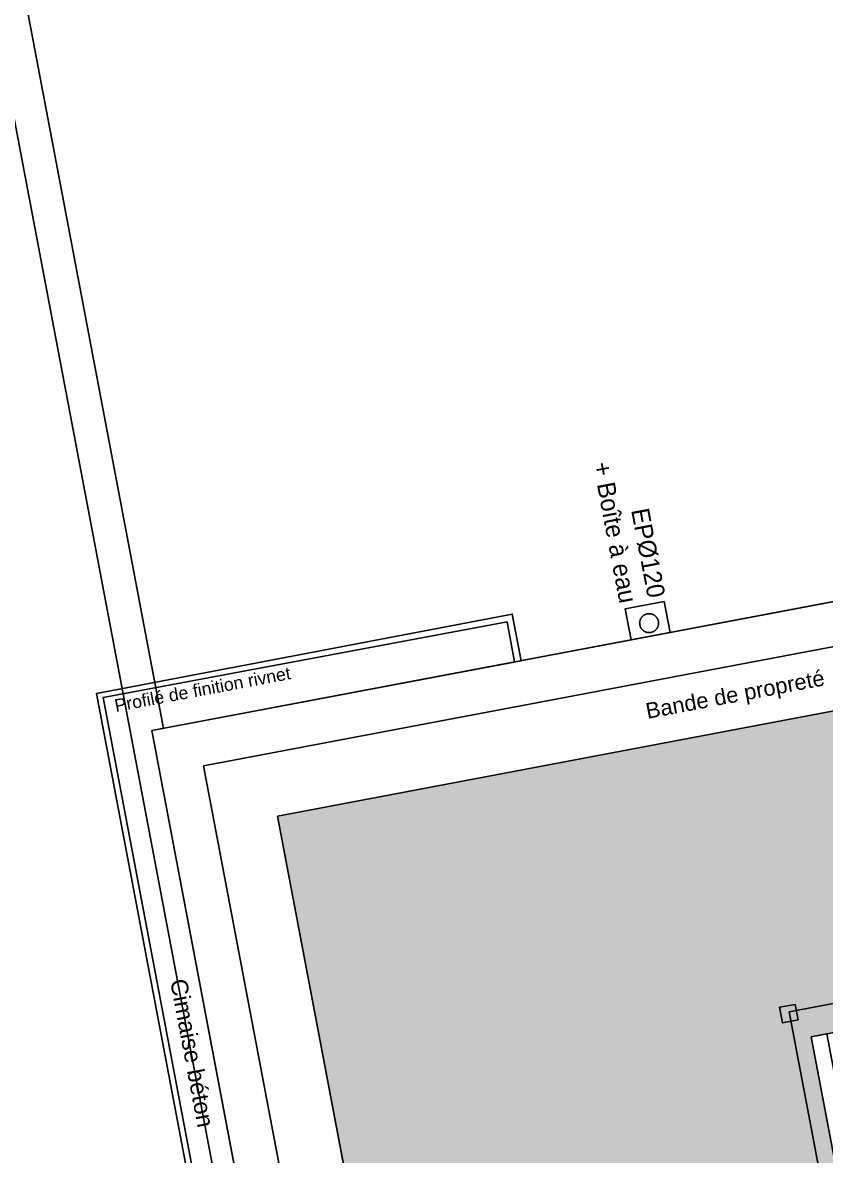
# Model space of a CAD drawing. Header units: centimetres. Extents: x 187368 to 251255, y -383447 to -322514.
# Drawn here: x 214397 to 219470, y -346085 to -338922 of the extents above; entities that cross this region are included whole.
import ezdxf

# ---------------------------------------------------------------- set-up
doc = ezdxf.new("R2010")
doc.units = ezdxf.units.CM
doc.layers.get('0').update_dxf_attribs({"color": 252})
doc.layers.add('3-BAT C-Niveau 2', color=252, linetype='Continuous')
doc.layers.add('prlm-ZEROPLOT', color=254, linetype='Continuous', plot=False)
doc.styles.add('Futura Std Book', font='')
doc.styles.add('Geneva', font='arial.ttf')
doc.styles.add('Helvetica', font='arial.ttf')
doc.styles.get('Futura Std Book').set_extended_font_data('Futura Std Book')

# ---------------------------------------------------------------- blocks, each defined once
blk = doc.blocks.new('Groupe-8-1')
at = {"linetype": 'Continuous'}
for p, q in [((14665.18, -44984.62), (14835.52, -45884.08)), ((14943.98, -46569.64), (14648.45, -45009.16))]:
    blk.add_line(p, q, dxfattribs=at)
blk = doc.blocks.new('Groupe-228-1')
at = {"linetype": 'Continuous', "flags": 128}
blk.add_lwpolyline([(15268.74, -46262.34), (15231.06, -46063.38), (16039.69, -45910.24), (16236.11, -46944.76), (15278.14, -47126.18), (15195.34, -46691.65)], dxfattribs=at)
blk.add_lwpolyline([(15234.74, -46058.61), (15236.6, -46068.43), (15226.77, -46070.3), (15224.91, -46060.47)], close=True, dxfattribs=at)
blk = doc.blocks.new('Groupe-247-1')
at = {"linetype": 'Continuous'}
blk.add_open_spline([(15146.43, -45822.02), (15147.63, -45820.96), (15148.65, -45817.92), (15148.01, -45814.78), (15145.88, -45812.38), (15142.84, -45811.37), (15139.7, -45812.01), (15137.31, -45814.13), (15136.29, -45817.17), (15136.93, -45820.31), (15139.06, -45822.71), (15142.1, -45823.72), (15145.23, -45823.08), (15146.43, -45822.02)], degree=2, dxfattribs=at)
blk = doc.blocks.new('Groupe-248-1')
at = {"linetype": 'Continuous', "flags": 128}
blk.add_lwpolyline([(15151.95, -45803.83), (15155.67, -45823.45), (15131.11, -45828.1), (15127.39, -45808.48)], close=True, dxfattribs=at)
blk.add_blockref('Groupe-247-1', (0, 0))
at = {"insert": (15152.83, -45800.19), "char_height": 11.3275, "attachment_point": 3, "rotation": 280.72359, "line_spacing_factor": 0.962448, "style": 'Futura Std Book'}
blk.add_mtext('EPØ120\\P+ Boîte à eau', dxfattribs=at)

msp = doc.modelspace()

# ---------------------------------------------------------------- hatches: boundary and pattern name
at = {"layer": '3-BAT C-Niveau 2', "linetype": 'Continuous', "lineweight": 18}
h = msp.add_hatch(dxfattribs=at)
h.set_pattern_fill('TOITURE TERRASSE', color=256, scale=10, style=0, pattern_type=2)
h.set_pattern_definition([(348.838657137, (264632939.5, 71214998.92), (89.223062904, 83.81872092), [5, -302.6575])])
h.paths.add_polyline_path([(231867.9, -355378.8), (229227.6, -341436.5), (216007.9, -343940.1), (216936.8, -348844.9), (219937.8, -348276), (219380.8, -345334.7), (227175.3, -343858.4), (229068, -353852.6), (219820.5, -355604.5), (219010.4, -351327), (217462.4, -351620.2), (218648.3, -357882.3)])
h = msp.add_hatch(dxfattribs=at)
h.set_pattern_fill('TOITURE TERRASSE-1', color=256, scale=10, style=0, pattern_type=2)
h.set_pattern_definition([(348.838657137, (264632942.03, 71214998.43), (89.223062904, 83.81872092), [5, -302.6575]), (348.838657137, (264632942.15, 71214998.4), (89.223062904, 83.81872092), [5, -302.6575]), (348.838657137, (264632944.97, 71214997.85), (89.223062904, 83.81872092), [5, -302.6575]), (348.838657137, (264632945.09, 71214997.82), (89.223062904, 83.81872092), [5, -302.6575]), (318.83865714, (264632939.5, 71214998.92), (208.77989109, 33.989630885), [5, -167.4025]), (318.83865714, (264632940.59, 71214997.97), (208.77989109, 33.989630885), [5, -167.4025]), (318.83865714, (264632940.69, 71214997.89), (208.77989109, 33.989630885), [5, -167.4025]), (318.83865714, (264632942.45, 71214996.35), (208.77989109, 33.989630885), [5, -167.4025]), (318.83865714, (264632942.54, 71214996.27), (208.77989109, 33.989630885), [5, -167.4025]), (278.838657137, (264632887.91, 71215057.57), (130.884040778, -148.235640366), [5, -290.275]), (278.838657137, (264632888.05, 71215056.65), (130.884040778, -148.235640366), [5, -290.275]), (278.838657137, (264632888.07, 71215056.52), (130.884040778, -148.235640366), [5, -290.275]), (278.838657137, (264632888.54, 71215053.53), (130.884040778, -148.235640366), [5, -290.275]), (278.838657137, (264632888.56, 71215053.4), (130.884040778, -148.235640366), [5, -290.275]), (268.83865714, (264632887.91, 71215057.57), (167.92873515, -106.51143655), [5, -171.53]), (268.83865714, (264632887.9, 71215057.04), (167.92873515, -106.51143655), [5, -171.53]), (268.83865714, (264632887.9, 71215056.91), (167.92873515, -106.51143655), [5, -171.53]), (268.83865714, (264632887.86, 71215054.88), (167.92873515, -106.51143655), [5, -171.53]), (268.83865714, (264632887.85, 71215054.75), (167.92873515, -106.51143655), [5, -171.53])])
h.paths.add_polyline_path([(231867.9, -355378.8), (229227.6, -341436.5), (216007.9, -343940.1), (216936.8, -348844.9), (219937.8, -348276), (219380.8, -345334.7), (227175.3, -343858.4), (229068, -353852.6), (219820.5, -355604.5), (219010.4, -351327), (217462.4, -351620.2), (218648.3, -357882.3)])

# ---------------------------------------------------------------- linework, layer by layer
at = {"layer": '3-BAT C-Niveau 2', "linetype": 'Continuous', "lineweight": 18, "flags": 128}
msp.add_lwpolyline([(210453, -351583.9), (216820, -350378.1), (215540.5, -343621.5), (229546.2, -340969.1), (232335.4, -355697.4), (218329.7, -358349.7), (217050.7, -351596.4), (210683.7, -352802.2), (210723.9, -353014.4), (216815.8, -351860.7), (218106.7, -358676.9), (232645.8, -355923.5), (229752.4, -340645.1), (215213.2, -343398.5), (216504.1, -350214.9), (210412.2, -351368.6), (210427.3, -351448)], close=True, dxfattribs=at)
at = {"layer": '3-BAT C-Niveau 2', "linetype": 'Continuous', "flags": 128}
for points in [[(216007.9, -343940.1), (216940.5, -348864.6), (217027.7, -348848), (217296.5, -350267.3), (216816.3, -350358.2), (215540.5, -343621.5), (229546.2, -340969.1), (232335.4, -355697.4), (218329.7, -358349.7), (217069.3, -351694.6), (217462.4, -351620.2), (218648.3, -357882.3), (231867.9, -355378.8), (229227.6, -341436.5)], [(231867.9, -355378.8), (229227.6, -341436.5), (216007.9, -343940.1), (216936.8, -348844.9), (219937.8, -348276), (219380.8, -345334.7), (227175.3, -343858.4), (229068, -353852.6), (219820.5, -355604.5), (219010.4, -351327), (217462.4, -351620.2), (218648.3, -357882.3)], [(216196.3, -348589.5), (215901.9, -348648.9), (214863, -343163.1), (217491.2, -342661.7), (217547, -342956.5), (215213.2, -343398.5)], [(227175.3, -343858.5), (219380.7, -345334.6), (220214.1, -349735.3), (210453, -351583.9), (210683.7, -352802.2), (218993.8, -351228.4), (219818.9, -355595.8), (229068.1, -353853.3)], [(219759.2, -347333.1), (219380.8, -345334.7), (219479, -345316.1), (219857.5, -347314.4)]]:
    msp.add_lwpolyline(points, close=True, dxfattribs=at)
msp.add_lwpolyline([(217506.2, -342964.2), (217458.3, -342711.6), (214905.6, -343189.1), (215929.9, -348598), (216207.2, -348551.3)], dxfattribs=at)
at = {"layer": 'prlm-ZEROPLOT'}
msp.add_lwpolyline([(210375.2, -351173.2), (216467.1, -350019.5), (215213.3, -343398.8), (229769.7, -340645.1), (232662.7, -355920.7), (218106.7, -358677.3), (216851.9, -352051.5), (210760.1, -353205.2)], close=True, dxfattribs=at)

# ---------------------------------------------------------------- block references
at = {"layer": '3-BAT C-Niveau 2', "xscale": 10, "yscale": 10, "zscale": 10}
for name in ['Groupe-8-1', 'Groupe-248-1', 'Groupe-228-1']:
    msp.add_blockref(name, (66931.6, 115456.3), dxfattribs=at)

# ---------------------------------------------------------------- texts
at = {"layer": '3-BAT C-Niveau 2', "attachment_point": 2}
for s, insert, char_height, width, rotation, line_spacing_factor, style in [('Profilé de finition rivnet ', (215526.6, -343098.1), 79.926, 1935.292, 10.65374, 1.060906, 'Geneva'), ('Bande de propreté', (218890.1, -343120.7), 99.078, 1587.214, 10.72359, 0.834288, 'Helvetica'), ('Cimaise béton', (215521.1, -345427.4), 106.57, 1080.414, 280.65374, 1.060906, 'Geneva')]:
    msp.add_mtext(s, dxfattribs=dict(at, insert=insert, char_height=char_height, width=width, rotation=rotation, line_spacing_factor=line_spacing_factor, style=style))

doc.saveas('drawing.dxf')
